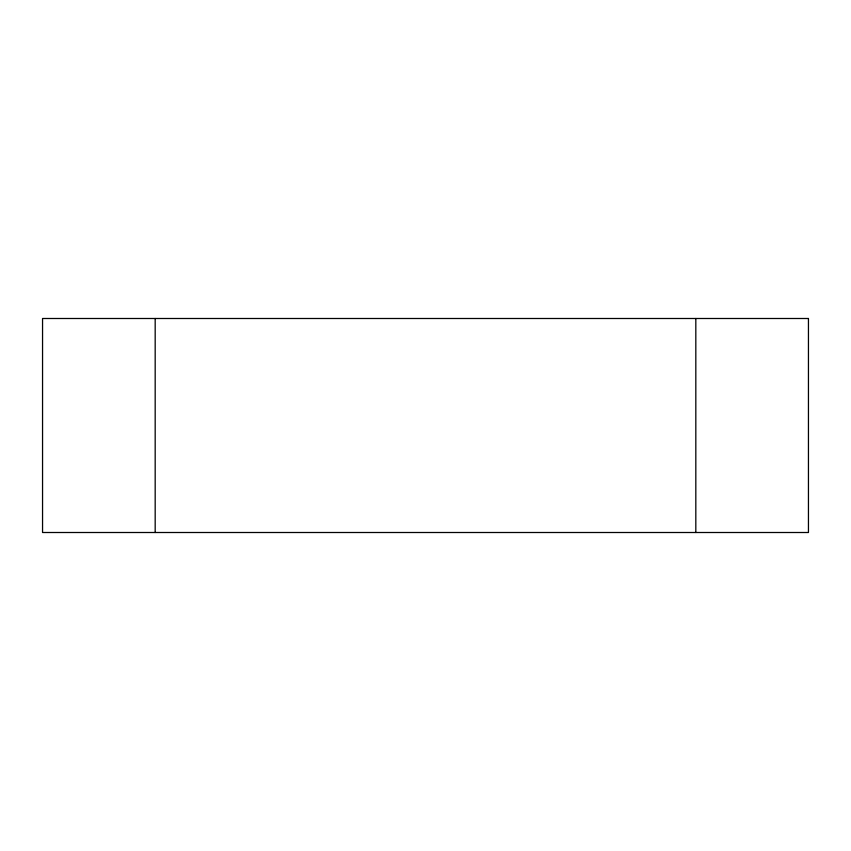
<?xml version="1.0" encoding="UTF-8"?>
<svg xmlns="http://www.w3.org/2000/svg" width="851" height="851" viewBox="0 0 851 851"><rect width="100%" height="100%" fill="white"/><g stroke="black" fill="none" stroke-linecap="round" stroke-linejoin="round"><path stroke-width="1.28" d="M695.82 318.497L695.82 532.503M155.18 318.497L155.18 532.503M808.45 318.497L42.55 318.497L42.55 532.503L808.45 532.503L808.45 318.497"/></g></svg>
